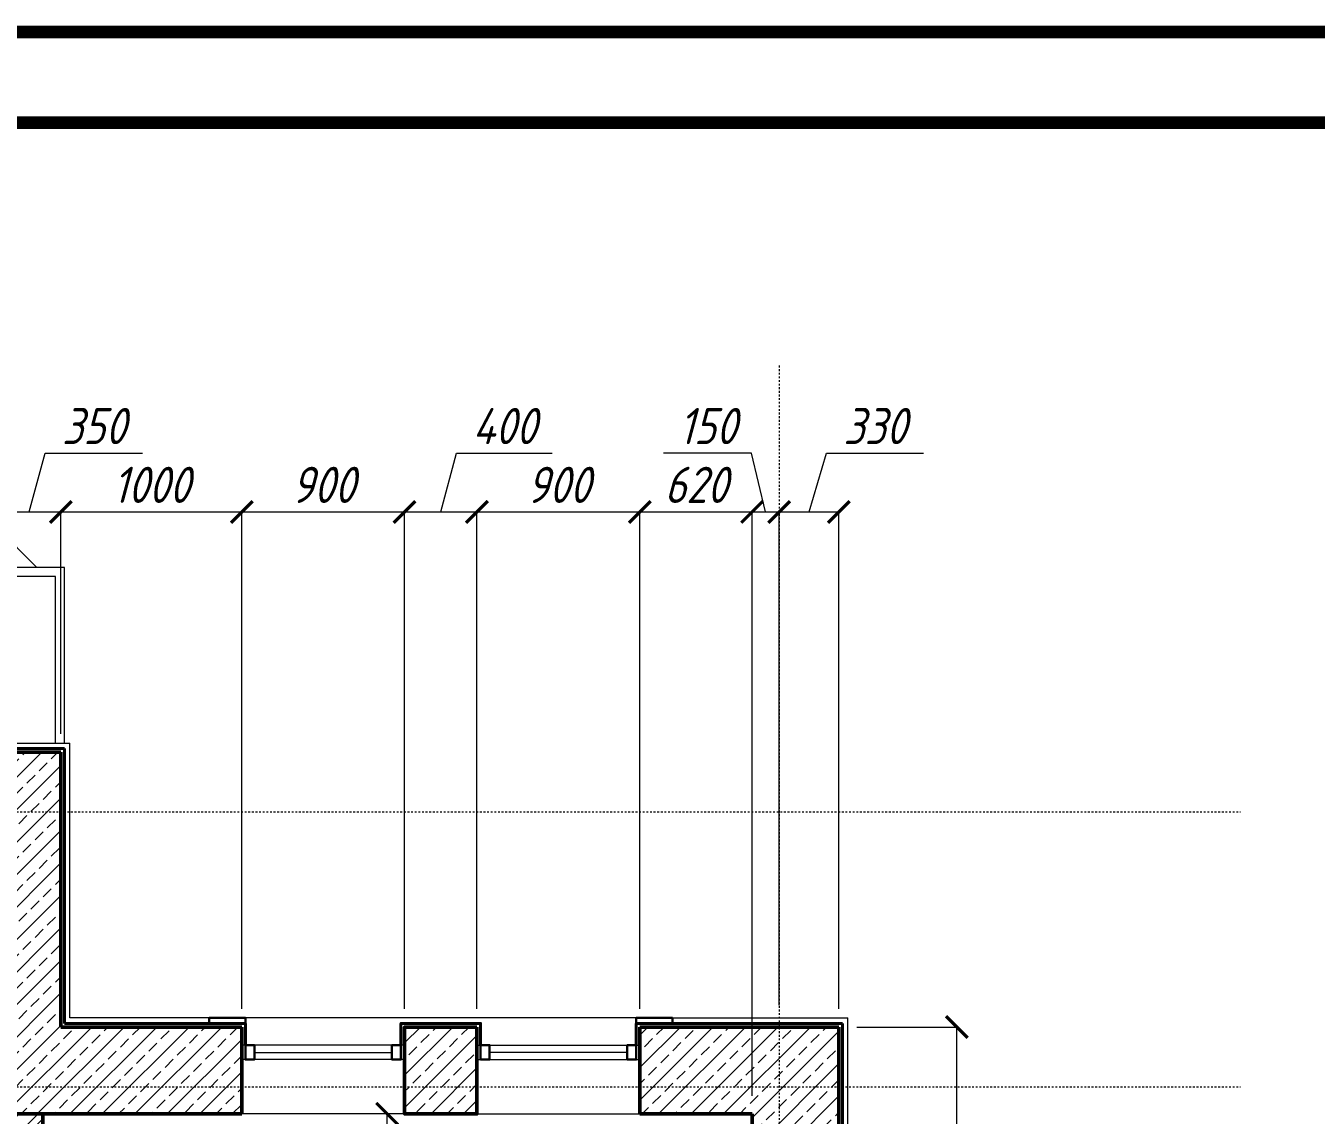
# Model space of a CAD drawing. Header units: millimetres. Extents: x 54 to 1314, y 20 to 614.
# Drawn here: x 670.3 to 741.6, y 554 to 614.3 of the extents above; entities that cross this region are included whole.
import ezdxf

# ---------------------------------------------------------------- set-up
doc = ezdxf.new("R2010")
doc.units = ezdxf.units.MM
doc.linetypes.add('CENTER2', pattern=[1.125, 0.75, -0.125, 0.125, -0.125])
for name, color, linetype, lineweight in [('A_ОКНА', 4, 'Continuous', 13), ('A_ПЕРЕГОР', 213, 'Continuous', 40), ('A_РАЗМ.ОСНОВНЫЕ', 4, 'Continuous', 13), ('А_ВТОРОЙ ПЛАН', 241, 'Continuous', 9), ('А_ОК.ПЕРЕПЛЕТ', 4, 'Continuous', 30), ('А_ПЕРВЫЙ ПЛАН', 102, 'Continuous', 15), ('А_СТЕНЫ ГАЗОБЕТОН', 5, 'Continuous', 50), ('А_СТЕНЫ КИРПИЧ', 5, 'Continuous', 50), ('А_ШТУКАТУРКА ФАСАД', 7, 'Continuous', 15), ('ЛИСТ', 7, 'Continuous', 18), ('ОСИ', 40, 'CENTER2', 18)]:
    doc.layers.add(name, color=color, linetype=linetype, lineweight=lineweight)
doc.styles.add('ROMANS', font='romans.shx', dxfattribs={"width": 0.8, "oblique": 15})
doc.dimstyles.new('100', dxfattribs={"dimtxt": 2, "dimasz": 1.2, "dimexe": 0, "dimexo": 1, "dimgap": 0.5, "dimtad": 1, "dimdec": 0, "dimlfac": 100, "dimdsep": 46, "dimtxsty": 'ROMANS', "dimblk1": 'ARCHTICK', "dimblk2": 'ARCHTICK', "dimsah": 1, "dimcen": 2, "dimclrd": 256, "dimclre": 256, "dimclrt": 256, "dimadec": 0, "dimazin": 2, "dimtfac": 1, "dimtdec": 0, "dimtmove": 1, "dimatfit": 3, "dimfxl": 1, "dimtvp": 1.5, "dimtolj": 1, "dimtzin": 0, "dimlwd": -1, "dimlwe": -1, "dimarcsym": 0})

# ---------------------------------------------------------------- blocks, each defined once
blk = doc.blocks.new('_ARCHTICK')
at = {"color": 0, "linetype": 'ByBlock', "const_width": 0.15}
blk.add_lwpolyline([(-0.5, -0.5), (0.5, 0.5)], dxfattribs=at)
blk = doc.blocks.new('*D358')
at = {"layer": 'A_РАЗМ.ОСНОВНЫЕ', "transparency": 16777216}
for p, q in [((671.225, 553.117), (671.225, 549.089)), ((667.425, 550.742), (667.425, 549.089)), ((669.325, 549.089), (666.38, 545.339)), ((667.425, 549.089), (671.225, 549.089)), ((666.38, 545.339), (661.01, 545.339))]:
    blk.add_line(p, q, dxfattribs=at)
at = {"layer": 'Defpoints', "color": 0, "transparency": 16777216}
for p in [(671.225, 554.117), (667.425, 551.742), (671.225, 549.089)]:
    blk.add_point(p, dxfattribs=at)
at = {"layer": 'A_РАЗМ.ОСНОВНЫЕ', "transparency": 16777216, "xscale": 1.2, "yscale": 1.2, "zscale": 1.2, "rotation": 180}
blk.add_blockref('_ARCHTICK', (667.425, 549.089), dxfattribs=at)
at = {"layer": 'A_РАЗМ.ОСНОВНЫЕ', "transparency": 16777216, "xscale": 1.2, "yscale": 1.2, "zscale": 1.2}
blk.add_blockref('_ARCHTICK', (671.225, 549.089), dxfattribs=at)
at = {"layer": 'A_РАЗМ.ОСНОВНЫЕ', "transparency": 16777216, "insert": (663.695, 546.839), "char_height": 2, "attachment_point": 5, "style": 'ROMANS'}
blk.add_mtext('\\A1;380', dxfattribs=at)
blk = doc.blocks.new('*D359')
at = {"layer": 'A_РАЗМ.ОСНОВНЫЕ', "transparency": 16777216}
for p, q in [((671.225, 553.117), (671.225, 549.089)), ((710.425, 553.117), (710.425, 549.089)), ((671.225, 549.089), (710.425, 549.089))]:
    blk.add_line(p, q, dxfattribs=at)
at = {"layer": 'Defpoints', "color": 0, "transparency": 16777216}
for p in [(671.225, 554.117), (710.425, 554.117), (710.425, 549.089)]:
    blk.add_point(p, dxfattribs=at)
at = {"layer": 'A_РАЗМ.ОСНОВНЫЕ', "transparency": 16777216, "xscale": 1.2, "yscale": 1.2, "zscale": 1.2, "rotation": 180}
blk.add_blockref('_ARCHTICK', (671.225, 549.089), dxfattribs=at)
at = {"layer": 'A_РАЗМ.ОСНОВНЫЕ', "transparency": 16777216, "xscale": 1.2, "yscale": 1.2, "zscale": 1.2}
blk.add_blockref('_ARCHTICK', (710.425, 549.089), dxfattribs=at)
at = {"layer": 'A_РАЗМ.ОСНОВНЫЕ', "transparency": 16777216, "insert": (695.157, 550.589), "char_height": 2, "attachment_point": 5, "style": 'ROMANS'}
blk.add_mtext('\\A1;3920', dxfattribs=at)
blk = doc.blocks.new('*D375')
at = {"layer": 'A_РАЗМ.ОСНОВНЫЕ', "transparency": 16777216}
for p, q in [((693.625, 554.117), (690.263, 554.117)), ((690.263, 524.117), (690.263, 554.117)), ((686.525, 524.117), (690.263, 524.117))]:
    blk.add_line(p, q, dxfattribs=at)
at = {"layer": 'Defpoints', "color": 0, "transparency": 16777216}
for p in [(690.263, 554.117), (694.625, 554.117), (685.525, 524.117)]:
    blk.add_point(p, dxfattribs=at)
at = {"layer": 'A_РАЗМ.ОСНОВНЫЕ', "transparency": 16777216, "xscale": 1.2, "yscale": 1.2, "zscale": 1.2}
for p, rotation in [((690.263, 554.117), 90), ((690.263, 524.117), 270)]:
    blk.add_blockref('_ARCHTICK', p, dxfattribs=dict(at, rotation=rotation))
at = {"layer": 'A_РАЗМ.ОСНОВНЫЕ', "transparency": 16777216, "insert": (688.763, 539.117), "char_height": 2, "attachment_point": 5, "rotation": 90, "style": 'ROMANS'}
blk.add_mtext('\\A1;3000', dxfattribs=at)
blk = doc.blocks.new('*D388')
at = {"layer": 'A_РАЗМ.ОСНОВНЫЕ', "transparency": 16777216}
for p, q in [((716.225, 558.917), (721.736, 558.917)), ((721.736, 418.917), (721.736, 558.917)), ((716.425, 418.917), (721.736, 418.917))]:
    blk.add_line(p, q, dxfattribs=at)
at = {"layer": 'Defpoints', "color": 0, "transparency": 16777216}
for p in [(715.225, 558.917), (721.736, 558.917), (715.425, 418.917)]:
    blk.add_point(p, dxfattribs=at)
at = {"layer": 'A_РАЗМ.ОСНОВНЫЕ', "transparency": 16777216, "xscale": 1.2, "yscale": 1.2, "zscale": 1.2}
for p, rotation in [((721.736, 558.917), 90), ((721.736, 418.917), 270)]:
    blk.add_blockref('_ARCHTICK', p, dxfattribs=dict(at, rotation=rotation))
at = {"layer": 'A_РАЗМ.ОСНОВНЫЕ', "transparency": 16777216, "insert": (720.236, 502.502), "char_height": 2, "attachment_point": 5, "rotation": 90, "style": 'ROMANS'}
blk.add_mtext('\\A1;14000', dxfattribs=at)
blk = doc.blocks.new('*D411')
at = {"layer": 'A_РАЗМ.ОСНОВНЫЕ', "transparency": 16777216}
for p, q in [((670.475, 587.389), (671.37, 590.639)), ((671.37, 590.639), (676.74, 590.639)), ((668.725, 575.317), (668.725, 587.389)), ((668.725, 587.389), (672.225, 587.389)), ((672.225, 575.117), (672.225, 587.389))]:
    blk.add_line(p, q, dxfattribs=at)
at = {"layer": 'Defpoints', "color": 0, "transparency": 16777216}
for p in [(672.225, 587.389), (668.725, 574.317), (672.225, 574.117)]:
    blk.add_point(p, dxfattribs=at)
at = {"layer": 'A_РАЗМ.ОСНОВНЫЕ', "transparency": 16777216, "xscale": 1.2, "yscale": 1.2, "zscale": 1.2, "rotation": 180}
blk.add_blockref('_ARCHTICK', (668.725, 587.389), dxfattribs=at)
at = {"layer": 'A_РАЗМ.ОСНОВНЫЕ', "transparency": 16777216, "xscale": 1.2, "yscale": 1.2, "zscale": 1.2}
blk.add_blockref('_ARCHTICK', (672.225, 587.389), dxfattribs=at)
at = {"layer": 'A_РАЗМ.ОСНОВНЫЕ', "transparency": 16777216, "insert": (674.055, 592.139), "char_height": 2, "attachment_point": 5, "style": 'ROMANS'}
blk.add_mtext('\\A1;350', dxfattribs=at)
blk = doc.blocks.new('*D412')
at = {"layer": 'A_РАЗМ.ОСНОВНЫЕ', "transparency": 16777216}
for p, q in [((672.225, 575.117), (672.225, 587.389)), ((672.225, 587.389), (682.225, 587.389)), ((682.225, 559.917), (682.225, 587.389))]:
    blk.add_line(p, q, dxfattribs=at)
at = {"layer": 'Defpoints', "color": 0, "transparency": 16777216}
for p in [(682.225, 587.389), (672.225, 574.117), (682.225, 558.917)]:
    blk.add_point(p, dxfattribs=at)
at = {"layer": 'A_РАЗМ.ОСНОВНЫЕ', "transparency": 16777216, "xscale": 1.2, "yscale": 1.2, "zscale": 1.2, "rotation": 180}
blk.add_blockref('_ARCHTICK', (672.225, 587.389), dxfattribs=at)
at = {"layer": 'A_РАЗМ.ОСНОВНЫЕ', "transparency": 16777216, "xscale": 1.2, "yscale": 1.2, "zscale": 1.2}
blk.add_blockref('_ARCHTICK', (682.225, 587.389), dxfattribs=at)
at = {"layer": 'A_РАЗМ.ОСНОВНЫЕ', "transparency": 16777216, "insert": (677.225, 588.889), "char_height": 2, "attachment_point": 5, "style": 'ROMANS'}
blk.add_mtext('\\A1;1000', dxfattribs=at)
blk = doc.blocks.new('*D413')
at = {"layer": 'A_РАЗМ.ОСНОВНЫЕ', "transparency": 16777216}
for p, q in [((682.225, 559.917), (682.225, 587.389)), ((682.225, 587.389), (691.225, 587.389)), ((691.225, 559.917), (691.225, 587.389))]:
    blk.add_line(p, q, dxfattribs=at)
at = {"layer": 'Defpoints', "color": 0, "transparency": 16777216}
for p in [(691.225, 587.389), (682.225, 558.917), (691.225, 558.917)]:
    blk.add_point(p, dxfattribs=at)
at = {"layer": 'A_РАЗМ.ОСНОВНЫЕ', "transparency": 16777216, "xscale": 1.2, "yscale": 1.2, "zscale": 1.2, "rotation": 180}
blk.add_blockref('_ARCHTICK', (682.225, 587.389), dxfattribs=at)
at = {"layer": 'A_РАЗМ.ОСНОВНЫЕ', "transparency": 16777216, "xscale": 1.2, "yscale": 1.2, "zscale": 1.2}
blk.add_blockref('_ARCHTICK', (691.225, 587.389), dxfattribs=at)
at = {"layer": 'A_РАЗМ.ОСНОВНЫЕ', "transparency": 16777216, "insert": (686.725, 588.889), "char_height": 2, "attachment_point": 5, "style": 'ROMANS'}
blk.add_mtext('\\A1;900', dxfattribs=at)
blk = doc.blocks.new('*D414')
at = {"layer": 'A_РАЗМ.ОСНОВНЫЕ', "transparency": 16777216}
for p, q in [((693.225, 587.389), (694.091, 590.639)), ((694.091, 590.639), (699.384, 590.639)), ((691.225, 559.917), (691.225, 587.389)), ((691.225, 587.389), (695.225, 587.389)), ((695.225, 559.917), (695.225, 587.389))]:
    blk.add_line(p, q, dxfattribs=at)
at = {"layer": 'Defpoints', "color": 0, "transparency": 16777216}
for p in [(695.225, 587.389), (691.225, 558.917), (695.225, 558.917)]:
    blk.add_point(p, dxfattribs=at)
at = {"layer": 'A_РАЗМ.ОСНОВНЫЕ', "transparency": 16777216, "xscale": 1.2, "yscale": 1.2, "zscale": 1.2, "rotation": 180}
blk.add_blockref('_ARCHTICK', (691.225, 587.389), dxfattribs=at)
at = {"layer": 'A_РАЗМ.ОСНОВНЫЕ', "transparency": 16777216, "xscale": 1.2, "yscale": 1.2, "zscale": 1.2}
blk.add_blockref('_ARCHTICK', (695.225, 587.389), dxfattribs=at)
at = {"layer": 'A_РАЗМ.ОСНОВНЫЕ', "transparency": 16777216, "insert": (696.738, 592.139), "char_height": 2, "attachment_point": 5, "style": 'ROMANS'}
blk.add_mtext('\\A1;400', dxfattribs=at)
blk = doc.blocks.new('*D415')
at = {"layer": 'A_РАЗМ.ОСНОВНЫЕ', "transparency": 16777216}
for p, q in [((695.225, 559.917), (695.225, 587.389)), ((695.225, 587.389), (704.225, 587.389)), ((704.225, 559.917), (704.225, 587.389))]:
    blk.add_line(p, q, dxfattribs=at)
at = {"layer": 'Defpoints', "color": 0, "transparency": 16777216}
for p in [(704.225, 587.389), (695.225, 558.917), (704.225, 558.917)]:
    blk.add_point(p, dxfattribs=at)
at = {"layer": 'A_РАЗМ.ОСНОВНЫЕ', "transparency": 16777216, "xscale": 1.2, "yscale": 1.2, "zscale": 1.2, "rotation": 180}
blk.add_blockref('_ARCHTICK', (695.225, 587.389), dxfattribs=at)
at = {"layer": 'A_РАЗМ.ОСНОВНЫЕ', "transparency": 16777216, "xscale": 1.2, "yscale": 1.2, "zscale": 1.2}
blk.add_blockref('_ARCHTICK', (704.225, 587.389), dxfattribs=at)
at = {"layer": 'A_РАЗМ.ОСНОВНЫЕ', "transparency": 16777216, "insert": (699.725, 588.889), "char_height": 2, "attachment_point": 5, "style": 'ROMANS'}
blk.add_mtext('\\A1;900', dxfattribs=at)
blk = doc.blocks.new('*D416')
at = {"layer": 'A_РАЗМ.ОСНОВНЫЕ', "transparency": 16777216}
for p, q in [((704.225, 559.917), (704.225, 587.389)), ((704.225, 587.389), (710.425, 587.389)), ((710.425, 555.117), (710.425, 587.389))]:
    blk.add_line(p, q, dxfattribs=at)
at = {"layer": 'Defpoints', "color": 0, "transparency": 16777216}
for p in [(710.425, 587.389), (704.225, 558.917), (710.425, 554.117)]:
    blk.add_point(p, dxfattribs=at)
at = {"layer": 'A_РАЗМ.ОСНОВНЫЕ', "transparency": 16777216, "xscale": 1.2, "yscale": 1.2, "zscale": 1.2, "rotation": 180}
blk.add_blockref('_ARCHTICK', (704.225, 587.389), dxfattribs=at)
at = {"layer": 'A_РАЗМ.ОСНОВНЫЕ', "transparency": 16777216, "xscale": 1.2, "yscale": 1.2, "zscale": 1.2}
blk.add_blockref('_ARCHTICK', (710.425, 587.389), dxfattribs=at)
at = {"layer": 'A_РАЗМ.ОСНОВНЫЕ', "transparency": 16777216, "insert": (707.325, 588.889), "char_height": 2, "attachment_point": 5, "style": 'ROMANS'}
blk.add_mtext('\\A1;620', dxfattribs=at)
blk = doc.blocks.new('*D417')
at = {"layer": 'A_РАЗМ.ОСНОВНЫЕ', "transparency": 16777216}
for p, q in [((710.402, 590.639), (705.54, 590.639)), ((711.175, 587.389), (710.402, 590.639)), ((710.425, 555.117), (710.425, 587.389)), ((710.425, 587.389), (711.925, 587.389)), ((711.925, 560.117), (711.925, 587.389))]:
    blk.add_line(p, q, dxfattribs=at)
at = {"layer": 'Defpoints', "color": 0, "transparency": 16777216}
for p in [(711.925, 587.389), (711.925, 559.117), (710.425, 554.117)]:
    blk.add_point(p, dxfattribs=at)
at = {"layer": 'A_РАЗМ.ОСНОВНЫЕ', "transparency": 16777216, "xscale": 1.2, "yscale": 1.2, "zscale": 1.2, "rotation": 180}
blk.add_blockref('_ARCHTICK', (710.425, 587.389), dxfattribs=at)
at = {"layer": 'A_РАЗМ.ОСНОВНЫЕ', "transparency": 16777216, "xscale": 1.2, "yscale": 1.2, "zscale": 1.2}
blk.add_blockref('_ARCHTICK', (711.925, 587.389), dxfattribs=at)
at = {"layer": 'A_РАЗМ.ОСНОВНЫЕ', "transparency": 16777216, "insert": (707.971, 592.139), "char_height": 2, "attachment_point": 5, "style": 'ROMANS'}
blk.add_mtext('\\A1;150', dxfattribs=at)
blk = doc.blocks.new('*D418')
at = {"layer": 'A_РАЗМ.ОСНОВНЫЕ', "transparency": 16777216}
for p, q in [((713.575, 587.389), (714.534, 590.639)), ((714.534, 590.639), (719.904, 590.639)), ((711.925, 560.117), (711.925, 587.389)), ((711.925, 587.389), (715.225, 587.389)), ((715.225, 559.917), (715.225, 587.389))]:
    blk.add_line(p, q, dxfattribs=at)
at = {"layer": 'Defpoints', "color": 0, "transparency": 16777216}
for p in [(715.225, 587.389), (711.925, 559.117), (715.225, 558.917)]:
    blk.add_point(p, dxfattribs=at)
at = {"layer": 'A_РАЗМ.ОСНОВНЫЕ', "transparency": 16777216, "xscale": 1.2, "yscale": 1.2, "zscale": 1.2, "rotation": 180}
blk.add_blockref('_ARCHTICK', (711.925, 587.389), dxfattribs=at)
at = {"layer": 'A_РАЗМ.ОСНОВНЫЕ', "transparency": 16777216, "xscale": 1.2, "yscale": 1.2, "zscale": 1.2}
blk.add_blockref('_ARCHTICK', (715.225, 587.389), dxfattribs=at)
at = {"layer": 'A_РАЗМ.ОСНОВНЫЕ', "transparency": 16777216, "insert": (717.219, 592.139), "char_height": 2, "attachment_point": 5, "style": 'ROMANS'}
blk.add_mtext('\\A1;330', dxfattribs=at)

msp = doc.modelspace()

# ---------------------------------------------------------------- hatches: boundary and pattern name
at = {"layer": 'А_СТЕНЫ ГАЗОБЕТОН', "lineweight": 9, "ltscale": 100}
h = msp.add_hatch(dxfattribs=at)
h.set_pattern_fill('ANSI33', color=256, scale=0.2, style=0)
h.set_pattern_definition([(45, (289238.3103, -36472.056), (-0.898025612, 0.898025612), []), (45, (289239.2083, -36472.056), (-0.898025612, 0.898025612), [0.635, -0.3175])])
h.paths.add_polyline_path([(660.825, 574.117), (660.825, 569.317), (667.425, 569.317), (667.425, 554.117), (682.225, 554.117), (682.225, 558.917), (672.225, 558.917), (672.225, 574.117)])
h = msp.add_hatch(dxfattribs=at)
h.set_pattern_fill('ANSI33', color=256, scale=0.2, style=0)
h.set_pattern_definition([(45, (289238.3103, -36474.056), (-0.898025612, 0.898025612), []), (45, (289239.2083, -36474.056), (-0.898025612, 0.898025612), [0.635, -0.3175])])
h.paths.add_polyline_path([(704.225, 558.917), (704.225, 554.117), (710.425, 554.117), (710.425, 518.917), (715.225, 518.917), (715.225, 558.917)])
h.paths.add_polyline_path([(695.225, 554.117), (695.225, 558.917), (691.225, 558.917), (691.225, 554.117)])
at = {"layer": 'А_СТЕНЫ КИРПИЧ', "lineweight": 9, "ltscale": 100}
h = msp.add_hatch(dxfattribs=at)
h.set_pattern_fill('ANSI32', color=256, scale=3, style=0)
h.set_pattern_definition([(45, (289238.3103, -36342.656), (-0.795495129, 0.795495129), []), (45, (289238.8406, -36342.656), (-0.795495129, 0.795495129), [])])
h.paths.add_polyline_path([(670.025, 519.017), (668.625, 519.017), (668.625, 520.417), (670.025, 520.417)], flags=16)
h.paths.add_polyline_path([(670.025, 523.017), (670.025, 521.617), (668.625, 521.617), (668.625, 523.017)], flags=16)
h.paths.add_polyline_path([(670.025, 525.517), (668.625, 525.517), (668.625, 526.917), (670.025, 526.917)], flags=16)
h.paths.add_polyline_path([(670.025, 529.517), (670.025, 528.117), (668.625, 528.117), (668.625, 529.517)], flags=16)
h.paths.add_polyline_path([(668.625, 534.717), (670.025, 534.717), (670.025, 532.017), (668.625, 532.017)], flags=16)
h.paths.add_polyline_path([(667.425, 512.917), (671.225, 512.917), (671.225, 554.117), (667.425, 554.117)])

# ---------------------------------------------------------------- linework, layer by layer
at = {"layer": 'A_ОКНА'}
for p, q in [((691.225, 557.917), (682.225, 557.917)), ((695.225, 557.917), (704.225, 557.917)), ((691.225, 557.117), (682.225, 557.117)), ((682.925, 557.517), (690.525, 557.517)), ((695.225, 557.117), (704.225, 557.117)), ((703.525, 557.517), (695.925, 557.517))]:
    msp.add_line(p, q, dxfattribs=at)
at = {"layer": 'A_ПЕРЕГОР'}
for p, q in [((660.625, 574.317), (672.425, 574.317)), ((672.425, 559.117), (672.425, 574.317)), ((672.425, 559.117), (682.425, 559.117)), ((682.425, 557.917), (682.425, 559.117)), ((704.025, 559.117), (715.425, 559.117)), ((704.025, 557.917), (704.025, 559.117)), ((715.425, 518.717), (715.425, 559.117))]:
    msp.add_line(p, q, dxfattribs=at)
msp.add_lwpolyline([(695.425, 557.917), (695.425, 559.117), (691.025, 559.117), (691.025, 557.917)], dxfattribs=at)
at = {"layer": 'А_ВТОРОЙ ПЛАН'}
for p, q in [((670.91, 584.317), (657.912, 597.314)), ((672.425, 584.317), (662.425, 584.317)), ((672.425, 574.617), (672.425, 584.317)), ((671.925, 583.817), (662.425, 583.817)), ((671.925, 574.617), (671.925, 583.817))]:
    msp.add_line(p, q, dxfattribs=at)
at = {"layer": 'А_ОК.ПЕРЕПЛЕТ'}
for points in [[(682.425, 557.917), (682.425, 557.117), (682.925, 557.117), (682.925, 557.917)], [(691.025, 557.917), (691.025, 557.117), (690.525, 557.117), (690.525, 557.917)], [(695.425, 557.917), (695.425, 557.117), (695.925, 557.117), (695.925, 557.917)], [(704.025, 557.917), (704.025, 557.117), (703.525, 557.117), (703.525, 557.917)]]:
    msp.add_lwpolyline(points, close=True, dxfattribs=at)
at = {"layer": 'А_ПЕРВЫЙ ПЛАН', "ltscale": 100}
for p, q in [((704.025, 559.417), (682.425, 559.417)), ((691.225, 554.117), (682.225, 554.117)), ((695.225, 554.117), (704.225, 554.117))]:
    msp.add_line(p, q, dxfattribs=at)
at = {"layer": 'А_СТЕНЫ ГАЗОБЕТОН', "ltscale": 100}
for p, q in [((660.825, 574.117), (672.225, 574.117)), ((672.225, 558.917), (672.225, 574.117)), ((672.225, 558.917), (682.225, 558.917)), ((682.225, 554.117), (682.225, 558.917)), ((704.225, 558.917), (715.225, 558.917)), ((704.225, 554.117), (704.225, 558.917)), ((715.225, 518.917), (715.225, 558.917)), ((704.225, 554.117), (704.225, 557.917)), ((682.225, 554.117), (667.425, 554.117)), ((704.225, 554.117), (710.425, 554.117)), ((710.425, 554.117), (710.425, 518.917))]:
    msp.add_line(p, q, dxfattribs=at)
msp.add_lwpolyline([(695.225, 558.917), (691.225, 558.917), (691.225, 554.117), (695.225, 554.117)], close=True, dxfattribs=at)
at = {"layer": 'А_СТЕНЫ КИРПИЧ', "ltscale": 100}
msp.add_line((671.225, 554.117), (671.225, 512.917), dxfattribs=at)
at = {"layer": 'А_ШТУКАТУРКА ФАСАД', "color": 7}
for p, q in [((662.625, 574.617), (672.725, 574.617)), ((672.725, 559.417), (672.725, 574.617)), ((680.425, 559.417), (672.725, 559.417)), ((706.025, 559.417), (715.725, 559.417)), ((715.725, 518.717), (715.725, 559.417))]:
    msp.add_line(p, q, dxfattribs=at)
at = {"layer": 'А_ШТУКАТУРКА ФАСАД', "color": 7, "lineweight": 30}
for points in [[(682.425, 559.117), (680.425, 559.117), (680.425, 559.417), (682.425, 559.417)], [(704.025, 559.117), (706.025, 559.117), (706.025, 559.417), (704.025, 559.417)]]:
    msp.add_lwpolyline(points, close=True, dxfattribs=at)
at = {"layer": 'ЛИСТ', "const_width": 0.7}
for points in [[(474.025, 316.917), (894.025, 316.917), (894.025, 613.917), (474.025, 613.917)], [(494.025, 321.917), (889.025, 321.917), (889.025, 608.917), (494.025, 608.917)]]:
    msp.add_lwpolyline(points, close=True, dxfattribs=at)
at = {"layer": 'ОСИ', "ltscale": 0.01}
for p, q in [((711.925, 595.481), (711.925, 404.005)), ((550.389, 570.817), (737.415, 570.817)), ((550.389, 555.617), (737.415, 555.617))]:
    msp.add_line(p, q, dxfattribs=at)

# ---------------------------------------------------------------- dimensions: what is measured, and where the dimension line sits
at = {"layer": 'A_РАЗМ.ОСНОВНЫЕ'}
for base, p1, p2, picture, middle in [((672.225, 587.389), (668.725, 574.317), (672.225, 574.117), '*D411', (671.87, 590.639)), ((695.225, 587.389), (691.225, 558.917), (695.225, 558.917), '*D414', (694.591, 590.639)), ((711.925, 587.389), (710.425, 554.117), (711.925, 559.117), '*D417', (709.902, 590.639)), ((715.225, 587.389), (711.925, 559.117), (715.225, 558.917), '*D418', (715.034, 590.639)), ((671.225, 549.089), (667.425, 551.742), (671.225, 554.117), '*D358', (665.88, 545.339)), ((710.425, 549.089), (671.225, 554.117), (710.425, 554.117), '*D359', (695.157, 549.089))]:
    dim = msp.add_linear_dim(base=base, p1=p1, p2=p2, dimstyle='100', dxfattribs=at)
    dim.commit()
    dim.dimension.update_dxf_attribs({"geometry": picture, "text_midpoint": middle, "dimtype": 160})
for base, p1, p2, picture, middle in [((682.225, 587.389), (672.225, 574.117), (682.225, 558.917), '*D412', (677.225, 588.889)), ((691.225, 587.389), (682.225, 558.917), (691.225, 558.917), '*D413', (686.725, 588.889)), ((704.225, 587.389), (695.225, 558.917), (704.225, 558.917), '*D415', (699.725, 588.889)), ((710.425, 587.389), (704.225, 558.917), (710.425, 554.117), '*D416', (707.325, 588.889))]:
    dim = msp.add_linear_dim(base=base, p1=p1, p2=p2, dimstyle='100', dxfattribs=at)
    dim.commit()
    dim.dimension.update_dxf_attribs({"geometry": picture, "text_midpoint": middle})
dim = msp.add_linear_dim(base=(721.736, 558.917), p1=(715.425, 418.917), p2=(715.225, 558.917), angle=90, dimstyle='100', dxfattribs=at)
dim.commit()
dim.dimension.update_dxf_attribs({"geometry": '*D388', "text_midpoint": (721.736, 502.502), "dimtype": 160})
dim = msp.add_linear_dim(base=(690.263, 554.117), p1=(685.525, 524.117), p2=(694.625, 554.117), angle=90, dimstyle='100', dxfattribs=at)
dim.commit()
dim.dimension.update_dxf_attribs({"geometry": '*D375', "text_midpoint": (688.763, 539.117)})

doc.saveas('drawing.dxf')
